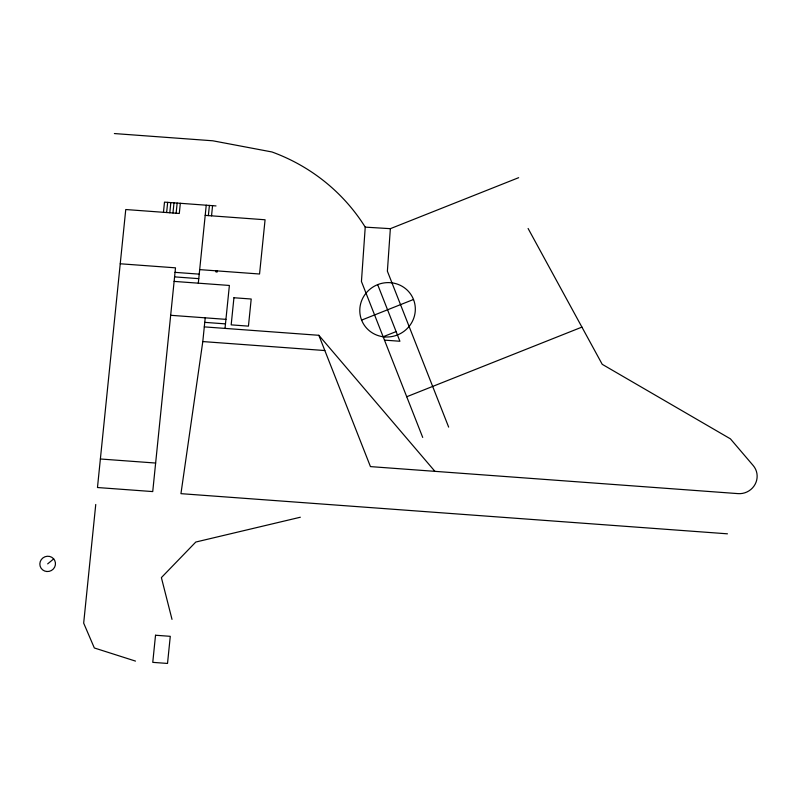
<?xml version="1.0" encoding="UTF-8"?>
<svg xmlns="http://www.w3.org/2000/svg" width="797" height="797" viewBox="0 0 797 797"><rect width="100%" height="100%" fill="white"/><g stroke="black" fill="none" stroke-linecap="round" stroke-linejoin="round"><path stroke-width="1.2" d="M114.379 133.557L212.789 140.79L271.966 151.968A192.366 186.239 -25 0 1 365.235 227.135L361.44 281.5L422.709 437.423M518.648 177.681L390.351 228.669L387.382 271.189L448.651 427.112M95.75 504.471L83.675 623.124L94.335 647.971L135.49 661.092M163.465 212.301L164.501 202.129L216.017 205.925M166.633 212.54L167.669 202.368M169.801 212.769L170.837 202.597M172.959 212.998L173.995 202.837M176.127 213.237L177.163 203.066M180.331 203.295L179.295 213.466L125.757 209.531L97.473 487.525L152.735 491.58L175.499 267.832L120.237 263.777M198.304 283.174L206.234 205.198M208.366 215.608L209.402 205.437M211.534 215.838L212.57 205.666M727.452 533.821L180.949 493.662L202.797 341.564L205.218 317.834M216.087 270.821L215.977 271.946L217.123 272.036L217.242 270.9M225.013 328.404L229.387 285.456L174.125 281.401M47.661 563.887L53.698 558.896M361.609 320.105L413.504 299.483M383.148 336.752L396.119 331.592M406.719 396.747L581.92 327.109M300.339 517.233L195.793 542.04L161.383 577.606L172.003 619.369M365.235 227.135L390.351 228.669M205.198 215.369L265.072 219.773L259.553 274.009L199.678 269.615M175.041 272.355L199.22 274.138M174.583 276.878L198.762 278.651M170.678 315.293L225.94 319.358M204.749 322.357L225.481 323.881M204.291 326.88L318.85 335.298L434.913 471.336M384.473 340.12L399.915 341.255L377.668 284.629M202.797 341.564L324.837 350.541M100.382 458.992L155.644 463.047M528.102 228.48L602.223 364.319L730.431 438.858L753.225 465.578A17.454 16.896 -25 0 1 755.088 484.327A17.454 16.896 -25 0 1 738.072 493.622L370.446 466.604L318.85 335.298M155.525 635.239L152.765 662.357L167.519 663.443L170.279 636.325L155.525 635.239M233.939 297.749L231.18 324.867L248.445 326.132L251.204 299.014L233.939 297.749M46.884 571.519A7.85 7.601 -25 0 0 54.774 560.57A7.85 7.601 -25 0 0 41.314 559.574A7.85 7.601 -25 0 0 46.884 571.519M384.802 336.922A27.925 27.038 -25 0 0 412.866 297.998A27.925 27.038 -25 0 0 365.006 294.482A27.925 27.038 -25 0 0 384.802 336.922"/></g></svg>
